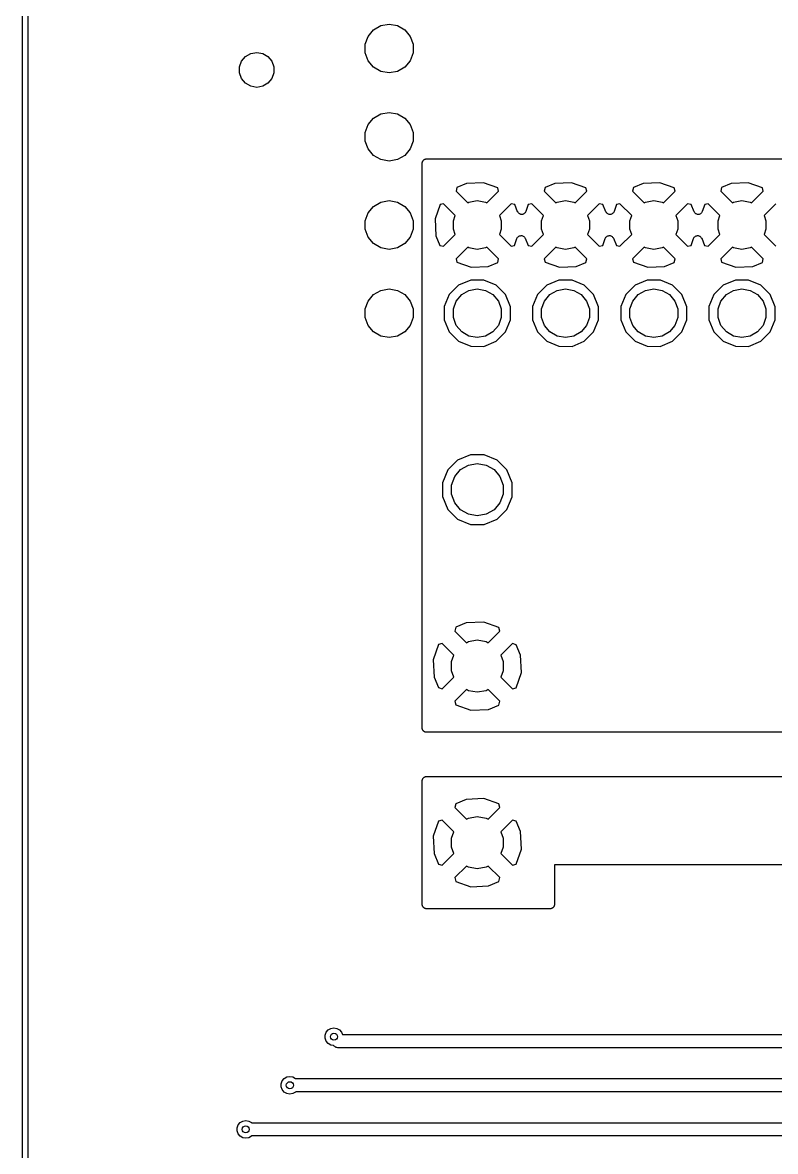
# Model space of a CAD drawing. Extents: x 25 to 346, y -457 to -16.
# Drawn here: x 25.32 to 47, y -407.03 to -374.54 of the extents above; entities that cross this region are included whole.
import ezdxf

# ---------------------------------------------------------------- set-up
doc = ezdxf.new("R2010")
doc.units = 0
doc.header["$MEASUREMENT"] = 0
doc.layers.add('BLACK', color=7, linetype='CONTINUOUS')

msp = doc.modelspace()

# ---------------------------------------------------------------- linework, layer by layer
at = {"layer": 'Black'}
for p, q in [((25.325, -456.565), (25.325, -16.51)), ((25.475, -16.585), (25.475, -456.49)), ((35.4268, -374.748), (35.6377, -374.626)), ((35.6377, -374.626), (35.8775, -374.584)), ((35.8775, -374.584), (36.1173, -374.626)), ((36.1173, -374.626), (36.3282, -374.748)), ((35.187, -375.163), (35.2703, -374.934)), ((35.2703, -374.934), (35.4268, -374.748)), ((36.3282, -374.748), (36.4847, -374.934)), ((36.4847, -374.934), (36.568, -375.163)), ((35.187, -375.407), (35.187, -375.163)), ((36.568, -375.163), (36.568, -375.407)), ((31.5732, -375.813), (31.6328, -375.649)), ((31.6328, -375.649), (31.7449, -375.516)), ((31.7449, -375.516), (31.8958, -375.428)), ((31.8958, -375.428), (32.0675, -375.398)), ((32.0675, -375.398), (32.2392, -375.428)), ((32.2392, -375.428), (32.3901, -375.516)), ((32.3901, -375.516), (32.5022, -375.649)), ((32.5022, -375.649), (32.5618, -375.813)), ((35.2703, -375.636), (35.187, -375.407)), ((35.4268, -375.822), (35.2703, -375.636)), ((36.4847, -375.636), (36.3282, -375.822)), ((36.568, -375.407), (36.4847, -375.636)), ((31.5732, -375.987), (31.5732, -375.813)), ((31.6328, -376.151), (31.5732, -375.987)), ((32.5618, -375.987), (32.5022, -376.151)), ((32.5618, -375.813), (32.5618, -375.987)), ((35.6377, -375.944), (35.4268, -375.822)), ((35.8775, -375.986), (35.6377, -375.944)), ((36.1173, -375.944), (35.8775, -375.986)), ((36.3282, -375.822), (36.1173, -375.944)), ((31.7449, -376.284), (31.6328, -376.151)), ((31.8958, -376.372), (31.7449, -376.284)), ((32.3901, -376.284), (32.2392, -376.372)), ((32.5022, -376.151), (32.3901, -376.284)), ((32.0675, -376.402), (31.8958, -376.372)), ((32.2392, -376.372), (32.0675, -376.402)), ((35.2703, -377.474), (35.4268, -377.288)), ((35.4268, -377.288), (35.6377, -377.166)), ((35.6377, -377.166), (35.8775, -377.124)), ((35.8775, -377.124), (36.1173, -377.166)), ((36.1173, -377.166), (36.3282, -377.288)), ((36.3282, -377.288), (36.4847, -377.474)), ((35.187, -377.703), (35.2703, -377.474)), ((36.4847, -377.474), (36.568, -377.703)), ((35.187, -377.947), (35.187, -377.703)), ((36.568, -377.703), (36.568, -377.947)), ((35.2703, -378.176), (35.187, -377.947)), ((35.4268, -378.362), (35.2703, -378.176)), ((36.4847, -378.176), (36.3282, -378.362)), ((36.568, -377.947), (36.4847, -378.176)), ((35.6377, -378.484), (35.4268, -378.362)), ((35.8775, -378.526), (35.6377, -378.484)), ((36.1173, -378.484), (35.8775, -378.526)), ((36.3282, -378.362), (36.1173, -378.484)), ((36.83, -378.587), (36.8319, -378.576)), ((36.83, -379.431), (36.83, -378.587)), ((36.8319, -378.565), (36.8357, -378.555)), ((36.8319, -378.576), (36.8319, -378.565)), ((36.8357, -378.555), (36.8377, -378.544)), ((36.8377, -378.544), (36.8432, -378.534)), ((36.8432, -378.534), (36.847, -378.523)), ((36.847, -378.523), (36.8542, -378.515)), ((36.8542, -378.515), (36.8597, -378.505)), ((36.8597, -378.505), (36.8682, -378.498)), ((36.8682, -378.498), (36.8754, -378.49)), ((36.8754, -378.49), (36.885, -378.484)), ((36.885, -378.484), (36.8935, -378.477)), ((36.8935, -378.477), (36.9039, -378.473)), ((36.9039, -378.473), (36.9136, -378.468)), ((36.9136, -378.468), (36.9245, -378.466)), ((36.9245, -378.466), (36.9349, -378.462)), ((36.9349, -378.462), (36.9461, -378.462)), ((36.9461, -378.462), (36.957, -378.46)), ((36.957, -378.46), (62.23, -378.46)), ((38.1089, -379.173), (37.8315, -379.288)), ((38.5917, -379.147), (38.1089, -379.173)), ((39.0046, -379.293), (38.5917, -379.147)), ((40.6489, -379.173), (40.3715, -379.288)), ((41.1317, -379.147), (40.6489, -379.173)), ((41.5446, -379.293), (41.1317, -379.147)), ((43.1889, -379.173), (42.9115, -379.288)), ((43.6717, -379.147), (43.1889, -379.173)), ((44.0846, -379.293), (43.6717, -379.147)), ((45.7289, -379.173), (45.4515, -379.288)), ((46.2117, -379.147), (45.7289, -379.173)), ((46.6246, -379.293), (46.2117, -379.147)), ((36.83, -380.151), (36.83, -379.431)), ((36.83, -379.431), (36.83, -379.431)), ((37.8315, -379.288), (37.8042, -379.393)), ((37.8042, -379.393), (38.1397, -379.728)), ((38.6953, -379.728), (39.0308, -379.393)), ((39.0308, -379.393), (39.0046, -379.293)), ((40.3715, -379.288), (40.3442, -379.393)), ((40.3442, -379.393), (40.6797, -379.728)), ((41.2353, -379.728), (41.5708, -379.393)), ((41.5708, -379.393), (41.5446, -379.293)), ((42.9115, -379.288), (42.8842, -379.393)), ((42.8842, -379.393), (43.2197, -379.728)), ((43.7753, -379.728), (44.1108, -379.393)), ((44.1108, -379.393), (44.0846, -379.293)), ((45.4515, -379.288), (45.4242, -379.393)), ((45.4242, -379.393), (45.7597, -379.728)), ((46.3153, -379.728), (46.6508, -379.393)), ((46.6508, -379.393), (46.6246, -379.293)), ((35.2703, -380.014), (35.4268, -379.828)), ((35.4268, -379.828), (35.6377, -379.706)), ((35.6377, -379.706), (35.8775, -379.664)), ((35.8775, -379.664), (36.1173, -379.706)), ((36.1173, -379.706), (36.3282, -379.828)), ((36.3282, -379.828), (36.4847, -380.014)), ((37.3451, -379.778), (37.1998, -380.191)), ((37.445, -379.752), (37.3451, -379.778)), ((37.7829, -380.09), (37.445, -379.752)), ((38.1397, -379.728), (38.1777, -379.706)), ((38.1777, -379.706), (38.4175, -379.664)), ((38.4175, -379.664), (38.6573, -379.706)), ((38.6573, -379.706), (38.6953, -379.728)), ((39.39, -379.752), (39.0521, -380.09)), ((39.4941, -379.779), (39.39, -379.752)), ((39.5783, -379.982), (39.4941, -379.779)), ((39.8851, -379.778), (39.8154, -379.976)), ((39.985, -379.752), (39.8851, -379.778)), ((40.3229, -380.09), (39.985, -379.752)), ((40.6797, -379.728), (40.7177, -379.706)), ((40.7177, -379.706), (40.9575, -379.664)), ((40.9575, -379.664), (41.1973, -379.706)), ((41.1973, -379.706), (41.2353, -379.728)), ((41.93, -379.752), (41.5921, -380.09)), ((42.0341, -379.779), (41.93, -379.752)), ((42.1183, -379.982), (42.0341, -379.779)), ((42.4251, -379.778), (42.3554, -379.976)), ((42.525, -379.752), (42.4251, -379.778)), ((42.8629, -380.09), (42.525, -379.752)), ((43.2197, -379.728), (43.2577, -379.706)), ((43.2577, -379.706), (43.4975, -379.664)), ((43.4975, -379.664), (43.7373, -379.706)), ((43.7373, -379.706), (43.7753, -379.728)), ((44.47, -379.752), (44.1321, -380.09)), ((44.5741, -379.779), (44.47, -379.752)), ((44.6583, -379.982), (44.5741, -379.779)), ((44.9651, -379.778), (44.8954, -379.976)), ((45.065, -379.752), (44.9651, -379.778)), ((45.4029, -380.09), (45.065, -379.752)), ((45.7597, -379.728), (45.7977, -379.706)), ((45.7977, -379.706), (46.0375, -379.664)), ((46.0375, -379.664), (46.2773, -379.706)), ((46.2773, -379.706), (46.3153, -379.728)), ((47.01, -379.752), (46.6721, -380.09)), ((35.187, -380.243), (35.2703, -380.014)), ((36.4847, -380.014), (36.568, -380.243)), ((36.8302, -380.152), (36.83, -380.151)), ((36.83, -380.366), (36.8302, -380.172)), ((36.8302, -380.156), (36.8301, -380.156)), ((36.8301, -380.156), (36.8302, -380.156)), ((36.8302, -380.156), (36.8302, -380.152)), ((36.8302, -380.172), (36.8302, -380.156)), ((36.8302, -380.172), (36.8302, -380.172)), ((36.8302, -380.172), (36.8302, -380.172)), ((37.1998, -380.191), (37.226, -380.674)), ((37.727, -380.243), (37.7829, -380.09)), ((39.0521, -380.09), (39.108, -380.243)), ((39.589, -379.999), (39.5783, -379.982)), ((39.5992, -380.016), (39.589, -379.999)), ((39.6009, -380.018), (39.5992, -380.016)), ((39.602, -380.019), (39.6009, -380.018)), ((39.6179, -380.032), (39.602, -380.019)), ((39.6333, -380.044), (39.6179, -380.032)), ((39.6353, -380.045), (39.6333, -380.044)), ((39.637, -380.046), (39.6353, -380.045)), ((39.6561, -380.052), (39.637, -380.046)), ((39.6749, -380.059), (39.6561, -380.052)), ((39.677, -380.059), (39.6749, -380.059)), ((39.6791, -380.06), (39.677, -380.059)), ((39.699, -380.059), (39.6791, -380.06)), ((39.719, -380.058), (39.699, -380.059)), ((39.721, -380.058), (39.719, -380.058)), ((39.7231, -380.058), (39.721, -380.058)), ((39.7416, -380.05), (39.7231, -380.058)), ((39.7603, -380.043), (39.7416, -380.05)), ((39.7619, -380.042), (39.7603, -380.043)), ((39.7639, -380.041), (39.7619, -380.042)), ((39.7786, -380.027), (39.7639, -380.041)), ((39.7938, -380.014), (39.7786, -380.027)), ((39.7948, -380.012), (39.7938, -380.014)), ((39.7964, -380.011), (39.7948, -380.012)), ((39.8056, -379.993), (39.7964, -380.011)), ((39.8154, -379.976), (39.8056, -379.993)), ((40.267, -380.243), (40.3229, -380.09)), ((41.5921, -380.09), (41.648, -380.243)), ((42.129, -379.999), (42.1183, -379.982)), ((42.1392, -380.016), (42.129, -379.999)), ((42.1409, -380.018), (42.1392, -380.016)), ((42.142, -380.019), (42.1409, -380.018)), ((42.1579, -380.032), (42.142, -380.019)), ((42.1733, -380.044), (42.1579, -380.032)), ((42.1753, -380.045), (42.1733, -380.044)), ((42.177, -380.046), (42.1753, -380.045)), ((42.1961, -380.052), (42.177, -380.046)), ((42.2149, -380.059), (42.1961, -380.052)), ((42.217, -380.059), (42.2149, -380.059)), ((42.2191, -380.06), (42.217, -380.059)), ((42.239, -380.059), (42.2191, -380.06)), ((42.259, -380.058), (42.239, -380.059)), ((42.261, -380.058), (42.259, -380.058)), ((42.2631, -380.058), (42.261, -380.058)), ((42.2816, -380.05), (42.2631, -380.058)), ((42.3003, -380.043), (42.2816, -380.05)), ((42.3019, -380.042), (42.3003, -380.043)), ((42.3039, -380.041), (42.3019, -380.042)), ((42.3186, -380.027), (42.3039, -380.041)), ((42.3338, -380.014), (42.3186, -380.027)), ((42.3348, -380.012), (42.3338, -380.014)), ((42.3364, -380.011), (42.3348, -380.012)), ((42.3456, -379.993), (42.3364, -380.011)), ((42.3554, -379.976), (42.3456, -379.993)), ((42.807, -380.243), (42.8629, -380.09)), ((44.1321, -380.09), (44.188, -380.243)), ((44.669, -379.999), (44.6583, -379.982)), ((44.6792, -380.016), (44.669, -379.999)), ((44.6809, -380.018), (44.6792, -380.016)), ((44.682, -380.019), (44.6809, -380.018)), ((44.6979, -380.032), (44.682, -380.019)), ((44.7133, -380.044), (44.6979, -380.032)), ((44.7153, -380.045), (44.7133, -380.044)), ((44.717, -380.046), (44.7153, -380.045)), ((44.7361, -380.052), (44.717, -380.046)), ((44.7549, -380.059), (44.7361, -380.052)), ((44.757, -380.059), (44.7549, -380.059)), ((44.7591, -380.06), (44.757, -380.059)), ((44.779, -380.059), (44.7591, -380.06)), ((44.799, -380.058), (44.779, -380.059)), ((44.801, -380.058), (44.799, -380.058)), ((44.8031, -380.058), (44.801, -380.058)), ((44.8216, -380.05), (44.8031, -380.058)), ((44.8403, -380.043), (44.8216, -380.05)), ((44.8419, -380.042), (44.8403, -380.043)), ((44.8439, -380.041), (44.8419, -380.042)), ((44.8586, -380.027), (44.8439, -380.041)), ((44.8738, -380.014), (44.8586, -380.027)), ((44.8748, -380.012), (44.8738, -380.014)), ((44.8764, -380.011), (44.8748, -380.012)), ((44.8856, -379.993), (44.8764, -380.011)), ((44.8954, -379.976), (44.8856, -379.993)), ((45.347, -380.243), (45.4029, -380.09)), ((46.6721, -380.09), (46.728, -380.243)), ((35.187, -380.487), (35.187, -380.243)), ((35.2703, -380.716), (35.187, -380.487)), ((36.568, -380.487), (36.4847, -380.716)), ((36.568, -380.243), (36.568, -380.487)), ((36.83, -381.299), (36.83, -380.366)), ((36.83, -380.366), (36.83, -380.366)), ((36.83, -380.366), (36.83, -380.366)), ((37.727, -380.487), (37.727, -380.243)), ((37.7829, -380.64), (37.727, -380.487)), ((39.108, -380.487), (39.0521, -380.64)), ((39.108, -380.243), (39.108, -380.487)), ((40.267, -380.487), (40.267, -380.243)), ((40.3229, -380.64), (40.267, -380.487)), ((41.648, -380.487), (41.5921, -380.64)), ((41.648, -380.243), (41.648, -380.487)), ((42.807, -380.487), (42.807, -380.243)), ((42.8629, -380.64), (42.807, -380.487)), ((44.188, -380.487), (44.1321, -380.64)), ((44.188, -380.243), (44.188, -380.487)), ((45.347, -380.487), (45.347, -380.243)), ((45.4029, -380.64), (45.347, -380.487)), ((46.728, -380.487), (46.6721, -380.64)), ((46.728, -380.243), (46.728, -380.487)), ((35.4268, -380.902), (35.2703, -380.716)), ((36.4847, -380.716), (36.3282, -380.902)), ((37.226, -380.674), (37.3409, -380.951)), ((37.445, -380.978), (37.7829, -380.64)), ((39.0521, -380.64), (39.39, -380.978)), ((39.4899, -380.952), (39.5596, -380.754)), ((39.5596, -380.754), (39.5694, -380.737)), ((39.5694, -380.737), (39.5786, -380.719)), ((39.5786, -380.719), (39.5802, -380.718)), ((39.5802, -380.718), (39.5812, -380.716)), ((39.5812, -380.716), (39.5964, -380.703)), ((39.5964, -380.703), (39.6111, -380.689)), ((39.6111, -380.689), (39.6131, -380.688)), ((39.6131, -380.688), (39.6147, -380.687)), ((39.6147, -380.687), (39.6334, -380.68)), ((39.6334, -380.68), (39.6519, -380.672)), ((39.6519, -380.672), (39.654, -380.672)), ((39.654, -380.672), (39.656, -380.672)), ((39.656, -380.672), (39.676, -380.671)), ((39.676, -380.671), (39.6959, -380.67)), ((39.6959, -380.67), (39.698, -380.671)), ((39.698, -380.671), (39.7001, -380.671)), ((39.7001, -380.671), (39.719, -380.678)), ((39.719, -380.678), (39.738, -380.684)), ((39.738, -380.684), (39.7397, -380.685)), ((39.7397, -380.685), (39.7417, -380.686)), ((39.7417, -380.686), (39.7571, -380.698)), ((39.7571, -380.698), (39.773, -380.711)), ((39.773, -380.711), (39.7741, -380.712)), ((39.7741, -380.712), (39.7758, -380.714)), ((39.7758, -380.714), (39.7859, -380.731)), ((39.7859, -380.731), (39.7967, -380.748)), ((39.7967, -380.748), (39.8809, -380.951)), ((39.985, -380.978), (40.3229, -380.64)), ((41.5921, -380.64), (41.93, -380.978)), ((42.0299, -380.952), (42.0996, -380.754)), ((42.0996, -380.754), (42.1094, -380.737)), ((42.1094, -380.737), (42.1186, -380.719)), ((42.1186, -380.719), (42.1202, -380.718)), ((42.1202, -380.718), (42.1212, -380.716)), ((42.1212, -380.716), (42.1364, -380.703)), ((42.1364, -380.703), (42.1511, -380.689)), ((42.1511, -380.689), (42.1531, -380.688)), ((42.1531, -380.688), (42.1547, -380.687)), ((42.1547, -380.687), (42.1734, -380.68)), ((42.1734, -380.68), (42.1919, -380.672)), ((42.1919, -380.672), (42.194, -380.672)), ((42.194, -380.672), (42.196, -380.672)), ((42.196, -380.672), (42.216, -380.671)), ((42.216, -380.671), (42.2359, -380.67)), ((42.2359, -380.67), (42.238, -380.671)), ((42.238, -380.671), (42.2401, -380.671)), ((42.2401, -380.671), (42.259, -380.678)), ((42.259, -380.678), (42.278, -380.684)), ((42.278, -380.684), (42.2797, -380.685)), ((42.2797, -380.685), (42.2817, -380.686)), ((42.2817, -380.686), (42.2971, -380.698)), ((42.2971, -380.698), (42.313, -380.711)), ((42.313, -380.711), (42.3141, -380.712)), ((42.3141, -380.712), (42.3158, -380.714)), ((42.3158, -380.714), (42.3259, -380.731)), ((42.3259, -380.731), (42.3367, -380.748)), ((42.3367, -380.748), (42.4209, -380.951)), ((42.525, -380.978), (42.8629, -380.64)), ((44.1321, -380.64), (44.47, -380.978)), ((44.5699, -380.952), (44.6396, -380.754)), ((44.6396, -380.754), (44.6494, -380.737)), ((44.6494, -380.737), (44.6586, -380.719)), ((44.6586, -380.719), (44.6602, -380.718)), ((44.6602, -380.718), (44.6612, -380.716)), ((44.6612, -380.716), (44.6764, -380.703)), ((44.6764, -380.703), (44.6911, -380.689)), ((44.6911, -380.689), (44.6931, -380.688)), ((44.6931, -380.688), (44.6947, -380.687)), ((44.6947, -380.687), (44.7134, -380.68)), ((44.7134, -380.68), (44.7319, -380.672)), ((44.7319, -380.672), (44.734, -380.672)), ((44.734, -380.672), (44.736, -380.672)), ((44.736, -380.672), (44.756, -380.671)), ((44.756, -380.671), (44.7759, -380.67)), ((44.7759, -380.67), (44.778, -380.671)), ((44.778, -380.671), (44.7801, -380.671)), ((44.7801, -380.671), (44.799, -380.678)), ((44.799, -380.678), (44.818, -380.684)), ((44.818, -380.684), (44.8197, -380.685)), ((44.8197, -380.685), (44.8217, -380.686)), ((44.8217, -380.686), (44.8371, -380.698)), ((44.8371, -380.698), (44.853, -380.711)), ((44.853, -380.711), (44.8541, -380.712)), ((44.8541, -380.712), (44.8558, -380.714)), ((44.8558, -380.714), (44.8659, -380.731)), ((44.8659, -380.731), (44.8767, -380.748)), ((44.8767, -380.748), (44.9609, -380.951)), ((45.065, -380.978), (45.4029, -380.64)), ((46.6721, -380.64), (47.01, -380.978)), ((35.6377, -381.024), (35.4268, -380.902)), ((35.8775, -381.066), (35.6377, -381.024)), ((36.1173, -381.024), (35.8775, -381.066)), ((36.3282, -380.902), (36.1173, -381.024)), ((37.3409, -380.951), (37.445, -380.978)), ((38.1397, -381.002), (37.8042, -381.337)), ((38.1777, -381.024), (38.1397, -381.002)), ((38.4175, -381.066), (38.1777, -381.024)), ((38.6573, -381.024), (38.4175, -381.066)), ((38.6953, -381.002), (38.6573, -381.024)), ((39.0308, -381.337), (38.6953, -381.002)), ((39.39, -380.978), (39.4899, -380.952)), ((39.8809, -380.951), (39.985, -380.978)), ((40.6797, -381.002), (40.3442, -381.337)), ((40.7177, -381.024), (40.6797, -381.002)), ((40.9575, -381.066), (40.7177, -381.024)), ((41.1973, -381.024), (40.9575, -381.066)), ((41.2353, -381.002), (41.1973, -381.024)), ((41.5708, -381.337), (41.2353, -381.002)), ((41.93, -380.978), (42.0299, -380.952)), ((42.4209, -380.951), (42.525, -380.978)), ((43.2197, -381.002), (42.8842, -381.337)), ((43.2577, -381.024), (43.2197, -381.002)), ((43.4975, -381.066), (43.2577, -381.024)), ((43.7373, -381.024), (43.4975, -381.066)), ((43.7753, -381.002), (43.7373, -381.024)), ((44.1108, -381.337), (43.7753, -381.002)), ((44.47, -380.978), (44.5699, -380.952)), ((44.9609, -380.951), (45.065, -380.978)), ((45.7597, -381.002), (45.4242, -381.337)), ((45.7977, -381.024), (45.7597, -381.002)), ((46.0375, -381.066), (45.7977, -381.024)), ((46.2773, -381.024), (46.0375, -381.066)), ((46.3153, -381.002), (46.2773, -381.024)), ((46.6508, -381.337), (46.3153, -381.002)), ((36.83, -382.691), (36.83, -381.299)), ((37.8042, -381.337), (37.8304, -381.437)), ((37.8304, -381.437), (38.2433, -381.583)), ((38.7261, -381.557), (39.0035, -381.442)), ((39.0035, -381.442), (39.0308, -381.337)), ((40.3442, -381.337), (40.3704, -381.437)), ((40.3704, -381.437), (40.7833, -381.583)), ((41.2661, -381.557), (41.5435, -381.442)), ((41.5435, -381.442), (41.5708, -381.337)), ((42.8842, -381.337), (42.9104, -381.437)), ((42.9104, -381.437), (43.3233, -381.583)), ((43.8061, -381.557), (44.0835, -381.442)), ((44.0835, -381.442), (44.1108, -381.337)), ((45.4242, -381.337), (45.4504, -381.437)), ((45.4504, -381.437), (45.8633, -381.583)), ((46.3461, -381.557), (46.6235, -381.442)), ((46.6235, -381.442), (46.6508, -381.337)), ((38.2433, -381.583), (38.7261, -381.557)), ((40.7833, -381.583), (41.2661, -381.557)), ((43.3233, -381.583), (43.8061, -381.557)), ((45.8633, -381.583), (46.3461, -381.557)), ((37.8787, -382.097), (37.6105, -382.365)), ((38.2289, -381.952), (37.8787, -382.097)), ((38.6078, -381.953), (38.2289, -381.952)), ((38.9578, -382.098), (38.6078, -381.953)), ((39.2255, -382.366), (38.9578, -382.098)), ((40.4187, -382.097), (40.1505, -382.365)), ((40.7689, -381.952), (40.4187, -382.097)), ((41.1478, -381.953), (40.7689, -381.952)), ((41.4978, -382.098), (41.1478, -381.953)), ((41.7655, -382.366), (41.4978, -382.098)), ((42.9587, -382.097), (42.6905, -382.365)), ((43.3089, -381.952), (42.9587, -382.097)), ((43.6878, -381.953), (43.3089, -381.952)), ((44.0378, -382.098), (43.6878, -381.953)), ((44.3055, -382.366), (44.0378, -382.098)), ((45.4987, -382.097), (45.2305, -382.365)), ((45.8489, -381.952), (45.4987, -382.097)), ((46.2278, -381.953), (45.8489, -381.952)), ((46.5778, -382.098), (46.2278, -381.953)), ((46.8455, -382.366), (46.5778, -382.098)), ((35.2703, -382.554), (35.4268, -382.368)), ((35.4268, -382.368), (35.6377, -382.246)), ((35.6377, -382.246), (35.8775, -382.204)), ((35.8775, -382.204), (36.1173, -382.246)), ((36.1173, -382.246), (36.3282, -382.368)), ((36.3282, -382.368), (36.4847, -382.554)), ((37.6105, -382.365), (37.4652, -382.715)), ((37.8103, -382.554), (37.9668, -382.368)), ((37.9668, -382.368), (38.1777, -382.246)), ((38.1777, -382.246), (38.4175, -382.204)), ((38.4175, -382.204), (38.6573, -382.246)), ((38.6573, -382.246), (38.8682, -382.368)), ((38.8682, -382.368), (39.0247, -382.554)), ((39.3702, -382.716), (39.2255, -382.366)), ((40.1505, -382.365), (40.0052, -382.715)), ((40.3503, -382.554), (40.5068, -382.368)), ((40.5068, -382.368), (40.7177, -382.246)), ((40.7177, -382.246), (40.9575, -382.204)), ((40.9575, -382.204), (41.1973, -382.246)), ((41.1973, -382.246), (41.4082, -382.368)), ((41.4082, -382.368), (41.5647, -382.554)), ((41.9102, -382.716), (41.7655, -382.366)), ((42.6905, -382.365), (42.5452, -382.715)), ((42.8903, -382.554), (43.0468, -382.368)), ((43.0468, -382.368), (43.2577, -382.246)), ((43.2577, -382.246), (43.4975, -382.204)), ((43.4975, -382.204), (43.7373, -382.246)), ((43.7373, -382.246), (43.9482, -382.368)), ((43.9482, -382.368), (44.1047, -382.554)), ((44.4502, -382.716), (44.3055, -382.366)), ((45.2305, -382.365), (45.0852, -382.715)), ((45.4303, -382.554), (45.5868, -382.368)), ((45.5868, -382.368), (45.7977, -382.246)), ((45.7977, -382.246), (46.0375, -382.204)), ((46.0375, -382.204), (46.2773, -382.246)), ((46.2773, -382.246), (46.4882, -382.368)), ((46.4882, -382.368), (46.6447, -382.554)), ((46.9902, -382.716), (46.8455, -382.366)), ((35.187, -382.783), (35.2703, -382.554)), ((35.187, -383.027), (35.187, -382.783)), ((36.4847, -382.554), (36.568, -382.783)), ((36.568, -382.783), (36.568, -383.027)), ((36.8302, -382.692), (36.83, -382.691)), ((36.83, -382.906), (36.8302, -382.696)), ((36.8302, -382.696), (36.8301, -382.696)), ((36.8301, -382.696), (36.8302, -382.696)), ((36.8302, -382.696), (36.8302, -382.692)), ((37.4652, -382.715), (37.4648, -383.094)), ((37.727, -382.783), (37.8103, -382.554)), ((37.727, -383.027), (37.727, -382.783)), ((39.0247, -382.554), (39.108, -382.783)), ((39.108, -382.783), (39.108, -383.027)), ((39.3698, -383.095), (39.3702, -382.716)), ((40.0052, -382.715), (40.0048, -383.094)), ((40.267, -382.783), (40.3503, -382.554)), ((40.267, -383.027), (40.267, -382.783)), ((41.5647, -382.554), (41.648, -382.783)), ((41.648, -382.783), (41.648, -383.027)), ((41.9098, -383.095), (41.9102, -382.716)), ((42.5452, -382.715), (42.5448, -383.094)), ((42.807, -382.783), (42.8903, -382.554)), ((42.807, -383.027), (42.807, -382.783)), ((44.1047, -382.554), (44.188, -382.783)), ((44.188, -382.783), (44.188, -383.027)), ((44.4498, -383.095), (44.4502, -382.716)), ((45.0852, -382.715), (45.0848, -383.094)), ((45.347, -382.783), (45.4303, -382.554)), ((45.347, -383.027), (45.347, -382.783)), ((46.6447, -382.554), (46.728, -382.783)), ((46.728, -382.783), (46.728, -383.027)), ((46.9898, -383.095), (46.9902, -382.716)), ((35.2703, -383.256), (35.187, -383.027)), ((36.568, -383.027), (36.4847, -383.256)), ((36.83, -383.119), (36.83, -382.906)), ((36.83, -382.906), (36.83, -382.906)), ((36.83, -382.906), (36.83, -382.906)), ((36.83, -388.209), (36.83, -383.119)), ((37.4648, -383.094), (37.6095, -383.444)), ((37.8103, -383.256), (37.727, -383.027)), ((39.108, -383.027), (39.0247, -383.256)), ((39.2245, -383.445), (39.3698, -383.095)), ((40.0048, -383.094), (40.1495, -383.444)), ((40.3503, -383.256), (40.267, -383.027)), ((41.648, -383.027), (41.5647, -383.256)), ((41.7645, -383.445), (41.9098, -383.095)), ((42.5448, -383.094), (42.6895, -383.444)), ((42.8903, -383.256), (42.807, -383.027)), ((44.188, -383.027), (44.1047, -383.256)), ((44.3045, -383.445), (44.4498, -383.095)), ((45.0848, -383.094), (45.2295, -383.444)), ((45.4303, -383.256), (45.347, -383.027)), ((46.728, -383.027), (46.6447, -383.256)), ((46.8445, -383.445), (46.9898, -383.095)), ((35.4268, -383.442), (35.2703, -383.256)), ((35.6377, -383.564), (35.4268, -383.442)), ((36.3282, -383.442), (36.1173, -383.564)), ((36.4847, -383.256), (36.3282, -383.442)), ((37.6095, -383.444), (37.8772, -383.712)), ((37.9668, -383.442), (37.8103, -383.256)), ((38.1777, -383.564), (37.9668, -383.442)), ((38.8682, -383.442), (38.6573, -383.564)), ((39.0247, -383.256), (38.8682, -383.442)), ((38.9563, -383.713), (39.2245, -383.445)), ((40.1495, -383.444), (40.4172, -383.712)), ((40.5068, -383.442), (40.3503, -383.256)), ((40.7177, -383.564), (40.5068, -383.442)), ((41.4082, -383.442), (41.1973, -383.564)), ((41.5647, -383.256), (41.4082, -383.442)), ((41.4963, -383.713), (41.7645, -383.445)), ((42.6895, -383.444), (42.9572, -383.712)), ((43.0468, -383.442), (42.8903, -383.256)), ((43.2577, -383.564), (43.0468, -383.442)), ((43.9482, -383.442), (43.7373, -383.564)), ((44.1047, -383.256), (43.9482, -383.442)), ((44.0363, -383.713), (44.3045, -383.445)), ((45.2295, -383.444), (45.4972, -383.712)), ((45.5868, -383.442), (45.4303, -383.256)), ((45.7977, -383.564), (45.5868, -383.442)), ((46.4882, -383.442), (46.2773, -383.564)), ((46.6447, -383.256), (46.4882, -383.442)), ((46.5763, -383.713), (46.8445, -383.445)), ((35.8775, -383.606), (35.6377, -383.564)), ((36.1173, -383.564), (35.8775, -383.606)), ((37.8772, -383.712), (38.2272, -383.857)), ((38.4175, -383.606), (38.1777, -383.564)), ((38.6573, -383.564), (38.4175, -383.606)), ((38.6061, -383.858), (38.9563, -383.713)), ((40.4172, -383.712), (40.7672, -383.857)), ((40.9575, -383.606), (40.7177, -383.564)), ((41.1973, -383.564), (40.9575, -383.606)), ((41.1461, -383.858), (41.4963, -383.713)), ((42.9572, -383.712), (43.3072, -383.857)), ((43.4975, -383.606), (43.2577, -383.564)), ((43.7373, -383.564), (43.4975, -383.606)), ((43.6861, -383.858), (44.0363, -383.713)), ((45.4972, -383.712), (45.8472, -383.857)), ((46.0375, -383.606), (45.7977, -383.564)), ((46.2773, -383.564), (46.0375, -383.606)), ((46.2261, -383.858), (46.5763, -383.713)), ((38.2272, -383.857), (38.6061, -383.858)), ((40.7672, -383.857), (41.1461, -383.858)), ((43.3072, -383.857), (43.6861, -383.858)), ((45.8472, -383.857), (46.2261, -383.858)), ((38.2187, -386.981), (37.8495, -387.133)), ((38.6181, -386.981), (38.2187, -386.981)), ((38.987, -387.134), (38.6181, -386.981)), ((37.8495, -387.133), (37.5668, -387.416)), ((37.9336, -387.408), (38.16, -387.278)), ((38.16, -387.278), (38.4175, -387.232)), ((38.4175, -387.232), (38.675, -387.278)), ((38.675, -387.278), (38.9014, -387.408)), ((39.2691, -387.417), (38.987, -387.134)), ((37.5668, -387.416), (37.4137, -387.784)), ((37.6761, -387.854), (37.7655, -387.609)), ((37.7655, -387.609), (37.9336, -387.408)), ((38.9014, -387.408), (39.0695, -387.609)), ((39.0695, -387.609), (39.1589, -387.854)), ((39.4217, -387.786), (39.2691, -387.417)), ((37.4137, -387.784), (37.4133, -388.184)), ((37.6761, -388.116), (37.6761, -387.854)), ((39.1589, -387.854), (39.1589, -388.116)), ((39.4213, -388.186), (39.4217, -387.786)), ((36.83, -392.093), (36.83, -388.209)), ((37.4133, -388.184), (37.5659, -388.553)), ((37.7655, -388.361), (37.6761, -388.116)), ((39.1589, -388.116), (39.0695, -388.361)), ((39.2682, -388.554), (39.4213, -388.186)), ((37.5659, -388.553), (37.848, -388.836)), ((37.9336, -388.562), (37.7655, -388.361)), ((38.16, -388.692), (37.9336, -388.562)), ((38.9014, -388.562), (38.675, -388.692)), ((39.0695, -388.361), (38.9014, -388.562)), ((38.9855, -388.837), (39.2682, -388.554)), ((37.848, -388.836), (38.2169, -388.989)), ((38.4175, -388.738), (38.16, -388.692)), ((38.2169, -388.989), (38.6163, -388.989)), ((38.675, -388.692), (38.4175, -388.738)), ((38.6163, -388.989), (38.9855, -388.837)), ((38.1004, -391.821), (37.7991, -391.946)), ((38.6035, -391.796), (38.1004, -391.821)), ((39.037, -391.95), (38.6035, -391.796)), ((36.83, -392.86), (36.83, -392.093)), ((37.7991, -391.946), (37.768, -392.056)), ((37.768, -392.056), (38.1025, -392.391)), ((38.7325, -392.391), (39.067, -392.056)), ((39.067, -392.056), (39.037, -391.95)), ((37.3027, -392.445), (37.1484, -392.879)), ((37.4088, -392.416), (37.3027, -392.445)), ((37.7432, -392.75), (37.4088, -392.416)), ((38.1025, -392.391), (38.16, -392.358)), ((38.16, -392.358), (38.4175, -392.312)), ((38.4175, -392.312), (38.675, -392.358)), ((38.675, -392.358), (38.7325, -392.391)), ((39.4262, -392.416), (39.0918, -392.75)), ((39.5362, -392.447), (39.4262, -392.416)), ((39.661, -392.748), (39.5362, -392.447)), ((36.83, -394.037), (36.83, -392.86)), ((37.1484, -392.879), (37.174, -393.382)), ((37.6761, -392.934), (37.7432, -392.75)), ((39.0918, -392.75), (39.1589, -392.934)), ((39.6866, -393.251), (39.661, -392.748)), ((37.6761, -393.196), (37.6761, -392.934)), ((37.7432, -393.38), (37.6761, -393.196)), ((39.1589, -393.196), (39.0918, -393.38)), ((39.1589, -392.934), (39.1589, -393.196)), ((37.174, -393.382), (37.2988, -393.683)), ((37.4088, -393.714), (37.7432, -393.38)), ((39.0918, -393.38), (39.4262, -393.714)), ((39.5323, -393.685), (39.6866, -393.251)), ((37.2988, -393.683), (37.4088, -393.714)), ((38.1025, -393.739), (37.768, -394.074)), ((38.16, -393.772), (38.1025, -393.739)), ((38.4175, -393.818), (38.16, -393.772)), ((38.675, -393.772), (38.4175, -393.818)), ((38.7325, -393.739), (38.675, -393.772)), ((39.067, -394.074), (38.7325, -393.739)), ((39.4262, -393.714), (39.5323, -393.685)), ((36.83, -394.843), (36.83, -394.037)), ((37.768, -394.074), (37.798, -394.18)), ((37.798, -394.18), (38.2315, -394.334)), ((38.7346, -394.309), (39.0359, -394.184)), ((39.0359, -394.184), (39.067, -394.074)), ((38.2315, -394.334), (38.7346, -394.309)), ((36.8319, -394.854), (36.83, -394.843)), ((36.8319, -394.865), (36.8319, -394.854)), ((36.8357, -394.875), (36.8319, -394.865)), ((36.8377, -394.886), (36.8357, -394.875)), ((36.8432, -394.896), (36.8377, -394.886)), ((36.847, -394.906), (36.8432, -394.896)), ((36.8542, -394.915), (36.847, -394.906)), ((36.8597, -394.925), (36.8542, -394.915)), ((36.8682, -394.932), (36.8597, -394.925)), ((36.8754, -394.94), (36.8682, -394.932)), ((36.885, -394.946), (36.8754, -394.94)), ((36.8935, -394.953), (36.885, -394.946)), ((36.9039, -394.957), (36.8935, -394.953)), ((36.9136, -394.962), (36.9039, -394.957)), ((36.9245, -394.964), (36.9136, -394.962)), ((36.9349, -394.968), (36.9245, -394.964)), ((36.9461, -394.968), (36.9349, -394.968)), ((36.957, -394.97), (36.9461, -394.968)), ((47.9534, -394.97), (36.957, -394.97)), ((36.83, -396.367), (36.8319, -396.356)), ((36.83, -397.173), (36.83, -396.367)), ((36.8319, -396.345), (36.8357, -396.335)), ((36.8319, -396.356), (36.8319, -396.345)), ((36.8357, -396.335), (36.8377, -396.324)), ((36.8377, -396.324), (36.8432, -396.314)), ((36.8432, -396.314), (36.847, -396.303)), ((36.847, -396.303), (36.8542, -396.295)), ((36.8542, -396.295), (36.8597, -396.285)), ((36.8597, -396.285), (36.8682, -396.278)), ((36.8682, -396.278), (36.8754, -396.27)), ((36.8754, -396.27), (36.885, -396.264)), ((36.885, -396.264), (36.8935, -396.257)), ((36.8935, -396.257), (36.9039, -396.253)), ((36.9039, -396.253), (36.9136, -396.248)), ((36.9136, -396.248), (36.9245, -396.246)), ((36.9245, -396.246), (36.9349, -396.242)), ((36.9349, -396.242), (36.9461, -396.242)), ((36.9461, -396.242), (36.957, -396.24)), ((36.957, -396.24), (47.6123, -396.24)), ((37.7991, -397.026), (37.768, -397.136)), ((38.1004, -396.901), (37.7991, -397.026)), ((38.6035, -396.876), (38.1004, -396.901)), ((39.037, -397.03), (38.6035, -396.876)), ((39.067, -397.136), (39.037, -397.03)), ((36.83, -397.94), (36.83, -397.173)), ((37.768, -397.136), (38.1025, -397.471)), ((38.1025, -397.471), (38.16, -397.438)), ((38.16, -397.438), (38.4175, -397.392)), ((38.4175, -397.392), (38.675, -397.438)), ((38.675, -397.438), (38.7325, -397.471)), ((38.7325, -397.471), (39.067, -397.136)), ((37.3027, -397.525), (37.1484, -397.959)), ((37.4088, -397.496), (37.3027, -397.525)), ((37.7432, -397.83), (37.4088, -397.496)), ((39.4262, -397.496), (39.0918, -397.83)), ((39.5362, -397.527), (39.4262, -397.496)), ((39.661, -397.828), (39.5362, -397.527)), ((36.83, -399.117), (36.83, -397.94)), ((37.1484, -397.959), (37.174, -398.462)), ((37.6761, -398.014), (37.7432, -397.83)), ((37.6761, -398.276), (37.6761, -398.014)), ((39.0918, -397.83), (39.1589, -398.014)), ((39.1589, -398.014), (39.1589, -398.276)), ((39.6866, -398.331), (39.661, -397.828)), ((37.7432, -398.46), (37.6761, -398.276)), ((39.1589, -398.276), (39.0918, -398.46)), ((39.5323, -398.765), (39.6866, -398.331)), ((37.174, -398.462), (37.2988, -398.763)), ((37.4088, -398.794), (37.7432, -398.46)), ((39.0918, -398.46), (39.4262, -398.794)), ((37.2988, -398.763), (37.4088, -398.794)), ((38.1025, -398.819), (37.768, -399.154)), ((38.16, -398.852), (38.1025, -398.819)), ((38.4175, -398.898), (38.16, -398.852)), ((38.675, -398.852), (38.4175, -398.898)), ((38.7325, -398.819), (38.675, -398.852)), ((39.067, -399.154), (38.7325, -398.819)), ((39.4262, -398.794), (39.5323, -398.765)), ((40.6418, -398.782), (40.64, -398.792)), ((40.64, -398.792), (40.64, -399.923)), ((40.6527, -398.78), (40.6418, -398.782)), ((50.6641, -398.78), (40.6527, -398.78)), ((36.83, -399.923), (36.83, -399.117)), ((37.768, -399.154), (37.798, -399.26)), ((37.798, -399.26), (38.2315, -399.414)), ((38.2315, -399.414), (38.7346, -399.389)), ((38.7346, -399.389), (39.0359, -399.264)), ((39.0359, -399.264), (39.067, -399.154)), ((36.8319, -399.934), (36.83, -399.923)), ((36.8319, -399.945), (36.8319, -399.934)), ((36.8357, -399.955), (36.8319, -399.945)), ((36.8377, -399.966), (36.8357, -399.955)), ((36.8432, -399.976), (36.8377, -399.966)), ((36.847, -399.986), (36.8432, -399.976)), ((36.8542, -399.995), (36.847, -399.986)), ((36.8597, -400.005), (36.8542, -399.995)), ((36.8682, -400.012), (36.8597, -400.005)), ((36.8754, -400.02), (36.8682, -400.012)), ((36.885, -400.026), (36.8754, -400.02)), ((36.8935, -400.033), (36.885, -400.026)), ((36.9039, -400.037), (36.8935, -400.033)), ((36.9136, -400.042), (36.9039, -400.037)), ((36.9245, -400.044), (36.9136, -400.042)), ((36.9349, -400.048), (36.9245, -400.044)), ((40.5455, -400.044), (40.5351, -400.048)), ((40.5564, -400.042), (40.5455, -400.044)), ((40.5661, -400.037), (40.5564, -400.042)), ((40.5765, -400.033), (40.5661, -400.037)), ((40.585, -400.026), (40.5765, -400.033)), ((40.5946, -400.02), (40.585, -400.026)), ((40.6018, -400.012), (40.5946, -400.02)), ((40.6103, -400.005), (40.6018, -400.012)), ((40.6158, -399.995), (40.6103, -400.005)), ((40.623, -399.986), (40.6158, -399.995)), ((40.6268, -399.976), (40.623, -399.986)), ((40.6323, -399.966), (40.6268, -399.976)), ((40.6343, -399.955), (40.6323, -399.966)), ((40.6381, -399.945), (40.6343, -399.955)), ((40.64, -399.923), (40.6381, -399.934)), ((40.6381, -399.934), (40.6381, -399.945)), ((36.9461, -400.048), (36.9349, -400.048)), ((36.957, -400.05), (36.9461, -400.048)), ((40.513, -400.05), (36.957, -400.05)), ((40.5239, -400.048), (40.513, -400.05)), ((40.5351, -400.048), (40.5239, -400.048)), ((34.0389, -403.689), (34.0692, -403.606)), ((34.0692, -403.606), (34.1261, -403.538)), ((34.1261, -403.538), (34.2028, -403.493)), ((34.2028, -403.493), (34.29, -403.478)), ((34.29, -403.478), (34.3772, -403.493)), ((34.3772, -403.493), (34.4539, -403.538)), ((34.4539, -403.538), (34.5108, -403.606)), ((34.5108, -403.606), (34.5341, -403.669)), ((34.0389, -403.777), (34.0389, -403.689)), ((34.0692, -403.86), (34.0389, -403.777)), ((34.1261, -403.928), (34.0692, -403.86)), ((34.2028, -403.973), (34.1261, -403.928)), ((34.5341, -403.669), (54.0611, -403.669)), ((34.2725, -403.985), (34.2028, -403.973)), ((34.2823, -403.995), (34.2725, -403.985)), ((34.2892, -404), (34.2823, -403.995)), ((34.2945, -404.006), (34.2892, -404)), ((34.3161, -404.018), (34.2945, -404.006)), ((34.3365, -404.033), (34.3161, -404.018)), ((34.3446, -404.035), (34.3365, -404.033)), ((34.3518, -404.039), (34.3446, -404.035)), ((34.3764, -404.043), (34.3518, -404.039)), ((34.4004, -404.05), (34.3764, -404.043)), ((34.4087, -404.049), (34.4004, -404.05)), ((34.417, -404.05), (34.4087, -404.049)), ((54.0611, -404.05), (34.417, -404.05)), ((32.8561, -404.935), (32.9328, -404.89)), ((32.9328, -404.89), (33.02, -404.875)), ((33.02, -404.875), (33.1072, -404.89)), ((33.1072, -404.89), (33.1839, -404.935)), ((32.7689, -405.086), (32.7992, -405.003)), ((32.7689, -405.174), (32.7689, -405.086)), ((32.7992, -405.257), (32.7689, -405.174)), ((32.7992, -405.003), (32.8561, -404.935)), ((33.1839, -404.935), (33.1879, -404.94)), ((33.1879, -404.94), (53.6801, -404.94)), ((32.8561, -405.325), (32.7992, -405.257)), ((32.9328, -405.37), (32.8561, -405.325)), ((33.02, -405.385), (32.9328, -405.37)), ((33.1072, -405.37), (33.02, -405.385)), ((33.1839, -405.325), (33.1072, -405.37)), ((33.1879, -405.32), (33.1839, -405.325)), ((53.6801, -405.32), (33.1879, -405.32)), ((31.5292, -406.273), (31.5861, -406.205)), ((31.5861, -406.205), (31.6628, -406.16)), ((31.6628, -406.16), (31.75, -406.145)), ((31.75, -406.145), (31.8372, -406.16)), ((31.8372, -406.16), (31.9139, -406.205)), ((31.9139, -406.205), (31.9179, -406.209)), ((31.9179, -406.209), (53.1721, -406.209)), ((31.4989, -406.356), (31.5292, -406.273)), ((31.4989, -406.444), (31.4989, -406.356)), ((31.5292, -406.527), (31.4989, -406.444)), ((31.5861, -406.595), (31.5292, -406.527)), ((31.6628, -406.64), (31.5861, -406.595)), ((31.75, -406.655), (31.6628, -406.64)), ((31.8372, -406.64), (31.75, -406.655)), ((31.9139, -406.595), (31.8372, -406.64)), ((31.9179, -406.59), (31.9139, -406.595)), ((53.1721, -406.59), (31.9179, -406.59))]:
    msp.add_line(p, q, dxfattribs=at)
for centre in [(34.29, -403.733), (33.02, -405.13), (31.75, -406.4)]:
    msp.add_circle(centre, 0.1016, dxfattribs=at)

doc.saveas('drawing.dxf')
